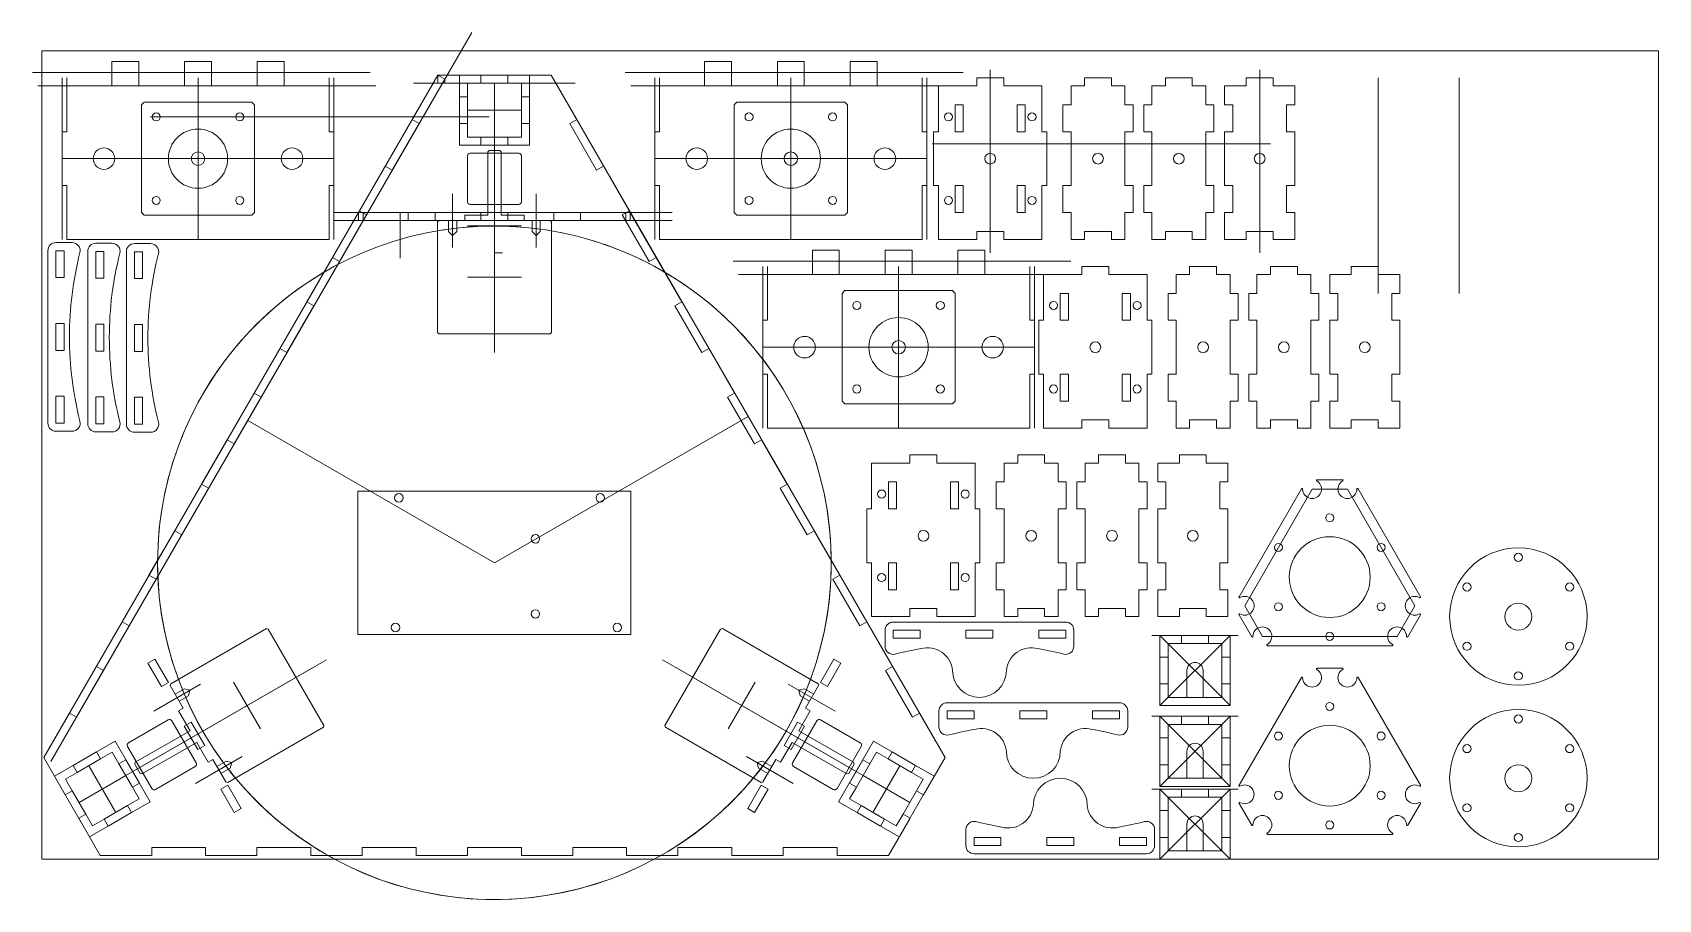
# Model space of a CAD drawing. Header units: millimetres. Extents: x 29 to 632, y 85 to 407.
import ezdxf

# ---------------------------------------------------------------- set-up
doc = ezdxf.new("R2010")
doc.units = ezdxf.units.MM
doc.layers.get('0').update_dxf_attribs({"linetype": 'CONTINUOUS', "lineweight": 0, "true_color": 0xffffff})
doc.layers.add('guides', color=1, linetype='CONTINUOUS', lineweight=0, true_color=0xff0000)
doc.layers.add('parts', color=3, linetype='CONTINUOUS', lineweight=0, true_color=0x00ff00)

# ---------------------------------------------------------------- blocks, each defined once
blk = doc.blocks.new('Nema17Top')
at = {"layer": 'guides'}
for p, q in [((0, -28), (0, 52)), ((-15.5, 31), (-15.5, 11)), ((15.5, 31), (15.5, 11)), ((10, 0), (-10, 0))]:
    blk.add_line(p, q, dxfattribs=at)
at = {"layer": 'parts'}
for p, q in [((-2.5, 46.5), (-2, 47)), ((-2.5, 23), (-2.5, 46.5)), ((-2, 47), (2, 47)), ((2, 47), (2.5, 46.5)), ((2.5, 23), (2.5, 46.5)), ((-20.65, 21), (-21.15, 20.5)), ((-21.15, 20.5), (-21.15, -20.5)), ((-11, 21), (-20.65, 21)), ((-17, 17), (-17, 21)), ((-14, 21), (-14, 17)), ((-11, 23), (-11, 21)), ((-2.5, 23), (-11, 23)), ((11, 23), (2.5, 23)), ((11, 23), (11, 21)), ((20.65, 21), (11, 21)), ((14, 21), (14, 17)), ((17, 17), (17, 21)), ((20.65, 21), (21.15, 20.5)), ((21.15, -20.5), (21.15, 20.5)), ((-15.5, 15.5), (-17, 17)), ((-14, 17), (-15.5, 15.5)), ((14, 17), (15.5, 15.5)), ((15.5, 15.5), (17, 17)), ((-20.65, -21), (-21.15, -20.5)), ((20.65, -21), (-20.65, -21)), ((20.65, -21), (21.15, -20.5))]:
    blk.add_line(p, q, dxfattribs=at)
blk = doc.blocks.new('nema 17')
at = {"layer": 'guides'}
for p, q in [((0, 30), (0, -30)), ((-30, 0), (30, 0))]:
    blk.add_line(p, q, dxfattribs=at)
at = {"layer": 'parts'}
for p, q in [((-21, 21), (-21, 21)), ((-21, 21), (-21, 21)), ((-21, 20), (-20, 21)), ((-21, 21), (-21, 21)), ((-21, 21), (-21, 21)), ((-21, 21), (-21, 21)), ((-21, 21), (-21, 21)), ((-21, 21), (-21, 21)), ((-21, 21), (-21, 21)), ((-21, 21), (-21, 21)), ((-21, 21), (-21, 21)), ((-21, 21), (-21, 21)), ((-21, 21), (-21, 21)), ((-21, -20), (-21, 20)), ((-20, 21), (20, 21)), ((21, 20), (20, 21)), ((21, 20), (21, -20)), ((-20, -21), (-21, -20)), ((20, -21), (-20, -21)), ((21, -20), (20, -21))]:
    blk.add_line(p, q, dxfattribs=at)
for centre, radius in [((-15.5, 15.5), 1.5), ((15.5, 15.5), 1.5), ((0, 0), 11), ((0, 0), 2.5), ((-15.5, -15.5), 1.5), ((15.5, -15.5), 1.5)]:
    blk.add_circle(centre, radius, dxfattribs=at)

msp = doc.modelspace()

# ---------------------------------------------------------------- linework, layer by layer
for p, q in [((195, 391), (179, 391)), ((195, 388), (190, 388)), ((190, 388), (190, 383)), ((195, 388), (195, 391)), ((205, 391), (205, 388)), ((221, 391), (205, 391)), ((210, 388), (205, 388)), ((210, 383), (210, 388)), ((187, 373), (187, 383)), ((187, 383), (190, 383)), ((210, 383), (213, 383)), ((213, 383), (213, 373)), ((374, 380), (371, 380)), ((371, 380), (371, 370)), ((374, 370), (374, 380)), ((394, 370), (394, 380)), ((394, 380), (397, 380)), ((397, 380), (397, 370)), ((190, 373), (187, 373)), ((190, 373), (190, 368)), ((210, 368), (210, 373)), ((210, 373), (210, 373)), ((210, 373), (210, 373)), ((210, 373), (210, 373)), ((210, 373), (210, 373)), ((213, 373), (210, 373)), ((371, 370), (374, 370)), ((397, 370), (394, 370)), ((190, 368), (195, 368)), ((195, 368), (195, 365)), ((195, 365), (205, 365)), ((205, 365), (205, 368)), ((205, 368), (210, 368)), ((371, 340), (371, 350)), ((371, 350), (374, 350)), ((374, 350), (374, 340)), ((394, 350), (394, 340)), ((397, 350), (394, 350)), ((397, 340), (397, 350)), ((205, 340), (195, 340)), ((195, 340), (195, 337)), ((205, 337), (205, 340)), ((374, 340), (371, 340)), ((394, 340), (397, 340)), ((195, 337), (205, 337)), ((40.27, 325.83), (37.27, 325.83)), ((37.27, 325.83), (37.27, 315.83)), ((40.27, 325.83), (37.27, 325.83)), ((37.27, 325.83), (37.27, 315.83)), ((40.27, 315.83), (40.27, 325.83)), ((40.27, 315.83), (40.27, 325.83)), ((55.08, 325.58), (52.08, 325.58)), ((52.08, 325.58), (52.08, 315.58)), ((55.08, 325.58), (52.08, 325.58)), ((52.08, 325.58), (52.08, 315.58)), ((55.08, 315.58), (55.08, 325.58)), ((55.08, 315.58), (55.08, 325.58)), ((69.41, 325.46), (66.41, 325.46)), ((66.41, 325.46), (66.41, 315.46)), ((69.41, 325.46), (66.41, 325.46)), ((66.41, 325.46), (66.41, 315.46)), ((69.41, 315.46), (69.41, 325.46)), ((69.41, 315.46), (69.41, 325.46)), ((37.27, 315.83), (40.27, 315.83)), ((37.27, 315.83), (40.27, 315.83)), ((52.08, 315.58), (55.08, 315.58)), ((52.08, 315.58), (55.08, 315.58)), ((66.41, 315.46), (69.41, 315.46)), ((66.41, 315.46), (69.41, 315.46)), ((413, 310), (410, 310)), ((410, 310), (410, 300)), ((413, 300), (413, 310)), ((433, 300), (433, 310)), ((433, 310), (436, 310)), ((436, 310), (436, 300)), ((37.27, 293.83), (37.27, 298.83)), ((37.27, 298.83), (40.27, 298.83)), ((40.27, 298.83), (40.27, 293.83)), ((52.08, 293.58), (52.08, 298.58)), ((52.08, 298.58), (55.08, 298.58)), ((55.08, 298.58), (55.08, 293.58)), ((66.41, 293.46), (66.41, 298.46)), ((66.41, 298.46), (69.41, 298.46)), ((69.41, 298.46), (69.41, 293.46)), ((410, 300), (413, 300)), ((436, 300), (433, 300)), ((37.27, 293.83), (37.27, 288.83)), ((40.27, 288.83), (40.27, 293.83)), ((52.08, 293.58), (52.08, 288.58)), ((55.08, 288.58), (55.08, 293.58)), ((66.41, 293.46), (66.41, 288.46)), ((69.41, 288.46), (69.41, 293.46)), ((37.27, 288.83), (40.27, 288.83)), ((52.08, 288.58), (55.08, 288.58)), ((66.41, 288.46), (69.41, 288.46)), ((410, 270), (410, 280)), ((410, 280), (413, 280)), ((413, 280), (413, 270)), ((433, 280), (433, 270)), ((436, 280), (433, 280)), ((436, 270), (436, 280)), ((37.27, 271.83), (40.27, 271.83)), ((37.27, 261.83), (37.27, 271.83)), ((40.27, 271.83), (40.27, 261.83)), ((52.08, 271.58), (55.08, 271.58)), ((52.08, 261.58), (52.08, 271.58)), ((55.08, 271.58), (55.08, 261.58)), ((66.41, 271.46), (69.41, 271.46)), ((66.41, 261.46), (66.41, 271.46)), ((69.41, 271.46), (69.41, 261.46)), ((413, 270), (410, 270)), ((433, 270), (436, 270)), ((40.27, 261.83), (37.27, 261.83)), ((55.08, 261.58), (52.08, 261.58)), ((69.41, 261.46), (66.41, 261.46)), ((349.2, 240), (346.2, 240)), ((346.2, 240), (346.2, 230)), ((349.2, 230), (349.2, 240)), ((369.2, 230), (369.2, 240)), ((369.2, 240), (372.2, 240)), ((372.2, 240), (372.2, 230)), ((499.48, 237.46), (476.35, 197.39)), ((514.68, 240.83), (505.32, 240.83)), ((543.65, 197.39), (520.52, 237.46)), ((346.2, 230), (349.2, 230)), ((372.2, 230), (369.2, 230)), ((346.2, 200), (346.2, 210)), ((346.2, 210), (349.2, 210)), ((349.2, 210), (349.2, 200)), ((369.2, 210), (369.2, 200)), ((372.2, 210), (369.2, 210)), ((372.2, 200), (372.2, 210)), ((349.2, 200), (346.2, 200)), ((369.2, 200), (372.2, 200)), ((476.35, 190.65), (481.03, 182.54)), ((538.97, 182.54), (543.65, 190.65)), ((486.87, 179.17), (533.13, 179.17)), ((470, 165), (470, 165)), ((368, 152), (368, 155)), ((368, 155), (378, 155)), ((378, 152), (368, 152)), ((378, 155), (378, 152)), ((400, 155), (395, 155)), ((395, 155), (395, 152)), ((395, 152), (400, 152)), ((400, 155), (405, 155)), ((405, 152), (400, 152)), ((405, 155), (405, 152)), ((422, 155), (422, 152)), ((432, 155), (422, 155)), ((422, 152), (432, 152)), ((432, 152), (432, 155)), ((43.68, 134.76), (52.34, 139.76)), ((52.34, 139.76), (53.84, 137.16)), ((58.17, 139.66), (53.84, 137.16)), ((60.67, 135.33), (58.17, 139.66)), ((341.83, 139.66), (339.33, 135.33)), ((346.16, 137.16), (341.83, 139.66)), ((346.16, 137.16), (347.66, 139.76)), ((347.66, 139.76), (356.32, 134.76)), ((32.75, 137.69), (40.75, 123.83)), ((45.18, 132.16), (43.68, 134.76)), ((53.84, 137.16), (53.84, 137.16)), ((53.84, 137.16), (53.84, 137.16)), ((53.84, 137.16), (53.84, 137.16)), ((53.84, 137.16), (53.84, 137.16)), ((63.27, 136.83), (60.67, 135.33)), ((68.27, 128.17), (63.27, 136.83)), ((336.73, 136.83), (331.73, 128.17)), ((339.33, 135.33), (336.73, 136.83)), ((356.32, 134.76), (354.82, 132.16)), ((359.25, 123.83), (367.25, 137.69)), ((470, 135), (470, 135)), ((470, 135), (470, 135)), ((470, 135), (470, 135)), ((470, 135), (470, 135)), ((45.18, 132.16), (40.85, 129.66)), ((40.85, 129.66), (43.35, 125.33)), ((65.67, 126.67), (68.27, 128.17)), ((331.73, 128.17), (334.33, 126.67)), ((359.15, 129.66), (354.82, 132.16)), ((356.65, 125.33), (359.15, 129.66)), ((40.75, 123.83), (43.35, 125.33)), ((63.84, 119.84), (68.17, 122.34)), ((68.17, 122.34), (65.67, 126.67)), ((334.33, 126.67), (331.83, 122.34)), ((331.83, 122.34), (336.16, 119.84)), ((356.65, 125.33), (359.25, 123.83)), ((48.35, 116.67), (45.75, 115.17)), ((45.75, 115.17), (53.75, 101.31)), ((48.35, 116.67), (50.85, 112.34)), ((50.85, 112.34), (55.18, 114.84)), ((56.68, 112.24), (55.18, 114.84)), ((65.34, 117.24), (56.68, 112.24)), ((63.84, 119.84), (65.34, 117.24)), ((334.66, 117.24), (336.16, 119.84)), ((343.32, 112.24), (334.66, 117.24)), ((336.16, 119.84), (336.16, 119.84)), ((336.16, 119.84), (336.16, 119.84)), ((336.16, 119.84), (336.16, 119.84)), ((336.16, 119.84), (336.16, 119.84)), ((344.82, 114.84), (343.32, 112.24)), ((344.82, 114.84), (349.15, 112.34)), ((346.25, 101.31), (354.25, 115.17)), ((349.15, 112.34), (351.65, 116.67)), ((354.25, 115.17), (351.65, 116.67)), ((388, 108), (378, 108)), ((378, 108), (378, 105)), ((378, 105), (388, 105)), ((388, 105), (388, 108)), ((405, 105), (405, 108)), ((405, 108), (410, 108)), ((410, 105), (405, 105)), ((415, 108), (410, 108)), ((410, 105), (415, 105)), ((415, 105), (415, 108)), ((432, 105), (432, 108)), ((432, 108), (442, 108)), ((442, 105), (432, 105)), ((442, 108), (442, 105))]:
    msp.add_line(p, q)
for points in [[(138.71, 370), (140.44, 370), (140.44, 350), (138.71, 350), (138.71, 330), (41.29, 330), (41.29, 350), (39.56, 350), (39.56, 370), (41.29, 370), (41.29, 387), (58, 387), (58, 396), (68, 396), (68, 387), (85, 387), (85, 396), (95, 396), (95, 387), (112, 387), (112, 396), (122, 396), (122, 387), (138.71, 387), (138.71, 370)], [(259.56, 370), (261.29, 370), (261.29, 387), (278, 387), (278, 396), (288, 396), (288, 387), (305, 387), (305, 396), (315, 396), (315, 387), (332, 387), (332, 396), (342, 396), (342, 387), (358.71, 387), (358.71, 370), (360.44, 370), (360.44, 350), (358.71, 350), (358.71, 330), (261.29, 330), (261.29, 350), (259.56, 350), (259.56, 370)], [(32.75, 137.69), (42.28, 154.2), (44.88, 152.7), (54.88, 170.02), (52.28, 171.52), (61.81, 188.02), (64.41, 186.52), (74.41, 203.85), (71.81, 205.35), (81.34, 221.85), (83.94, 220.35), (93.94, 237.67), (91.34, 239.17), (100.87, 255.68), (103.47, 254.18), (113.47, 271.5), (110.87, 273), (120.41, 289.51), (123, 288.01), (133, 305.33), (130.41, 306.83), (139.94, 323.34), (142.54, 321.84), (152.54, 339.16), (149.94, 340.66), (159.47, 357.17), (162.07, 355.67), (172.07, 372.99), (169.47, 374.49), (179, 391)], [(221, 391), (230.53, 374.49), (227.93, 372.99), (237.93, 355.67), (240.53, 357.17), (250.06, 340.66), (247.46, 339.16), (257.46, 321.84), (260.06, 323.34), (269.59, 306.83), (267, 305.33), (277, 288.01), (279.59, 289.51), (289.13, 273), (286.53, 271.5), (296.53, 254.18), (299.13, 255.68), (308.66, 239.17), (306.06, 237.67), (316.06, 220.35), (318.66, 221.85), (328.19, 205.35), (325.59, 203.85), (335.59, 186.52), (338.19, 188.02), (347.72, 171.52), (345.12, 170.02), (355.12, 152.7), (357.72, 154.2), (367.25, 137.69)], [(405, 370), (403.2, 370), (403.2, 387), (389, 387), (389, 390), (384, 390), (379, 390), (379, 387), (364.8, 387), (364.8, 370), (363, 370), (363, 350), (364.8, 350), (364.8, 330), (379, 330), (379, 333), (384, 333), (389, 333), (389, 330), (403.2, 330), (403.2, 350), (405, 350), (405, 370)], [(434, 370), (437, 370), (437, 380), (434, 380), (434, 387), (429, 387), (429, 390), (424, 390), (419, 390), (419, 387), (414, 387), (414, 380), (411, 380), (411, 370), (414, 370), (414, 350), (411, 350), (411, 340), (414, 340), (414, 330), (419, 330), (419, 333), (424, 333), (429, 333), (429, 330), (434, 330), (434, 340), (437, 340), (437, 350), (434, 350), (434, 370)], [(464, 370), (467, 370), (467, 380), (464, 380), (464, 387), (459, 387), (459, 390), (454, 390), (449, 390), (449, 387), (444, 387), (444, 380), (441, 380), (441, 370), (444, 370), (444, 350), (441, 350), (441, 340), (444, 340), (444, 330), (449, 330), (449, 333), (454, 333), (459, 333), (459, 330), (464, 330), (464, 340), (467, 340), (467, 350), (464, 350), (464, 370)], [(497, 350), (494, 350), (494, 340), (497, 340), (497, 330), (489, 330), (489, 333), (484, 333), (479, 333), (479, 330), (471, 330), (471, 340), (474, 340), (474, 350), (471, 350), (471, 370), (474, 370), (474, 380), (471, 380), (471, 387), (479, 387), (479, 390), (484, 390), (489, 390), (489, 387), (497, 387), (497, 380), (494, 380), (494, 370), (497, 370), (497, 350)], [(168, 337), (168, 340), (178, 340), (178, 337), (168, 337)], [(222, 340), (222, 337), (232, 337), (232, 340), (222, 340)], [(301.29, 300), (299.56, 300), (299.56, 280), (301.29, 280), (301.29, 260), (398.71, 260), (398.71, 280), (400.44, 280), (400.44, 300), (398.71, 300), (398.71, 317), (382, 317), (382, 326), (372, 326), (372, 317), (355, 317), (355, 326), (345, 326), (345, 317), (328, 317), (328, 326), (318, 326), (318, 317), (301.29, 317), (301.29, 300)], [(444, 300), (442.2, 300), (442.2, 317), (428, 317), (428, 320), (423, 320), (418, 320), (418, 317), (403.8, 317), (403.8, 300), (402, 300), (402, 280), (403.8, 280), (403.8, 260), (418, 260), (418, 263), (423, 263), (428, 263), (428, 260), (442.2, 260), (442.2, 280), (444, 280), (444, 300)], [(473, 300), (476, 300), (476, 310), (473, 310), (473, 317), (468, 317), (468, 320), (463, 320), (458, 320), (458, 317), (453, 317), (453, 310), (450, 310), (450, 300), (453, 300), (453, 280), (450, 280), (450, 270), (453, 270), (453, 260), (458, 260), (458, 263), (463, 263), (468, 263), (468, 260), (473, 260), (473, 270), (476, 270), (476, 280), (473, 280), (473, 300)], [(503, 300), (506, 300), (506, 310), (503, 310), (503, 317), (498, 317), (498, 320), (493, 320), (488, 320), (488, 317), (483, 317), (483, 310), (480, 310), (480, 300), (483, 300), (483, 280), (480, 280), (480, 270), (483, 270), (483, 260), (488, 260), (488, 263), (493, 263), (498, 263), (498, 260), (503, 260), (503, 270), (506, 270), (506, 280), (503, 280), (503, 300)], [(533, 310), (536, 310), (536, 317), (528, 317), (528, 320), (523, 320), (518, 320), (518, 317), (510, 317), (510, 310), (513, 310), (513, 300), (510, 300), (510, 280), (513, 280), (513, 270), (510, 270), (510, 260), (518, 260), (518, 263), (523, 263), (528, 263), (528, 260), (536, 260), (536, 270), (533, 270), (533, 280), (536, 280), (536, 300), (533, 300), (533, 310)], [(340, 247), (354.2, 247), (354.2, 250), (359.2, 250), (364.2, 250), (364.2, 247), (378.4, 247), (378.4, 230), (380.2, 230), (380.2, 210), (378.4, 210), (378.4, 190), (364.2, 190), (364.2, 193), (359.2, 193), (354.2, 193), (354.2, 190), (340, 190), (340, 210), (338.2, 210), (338.2, 230), (340, 230), (340, 247)], [(409.2, 230), (412.2, 230), (412.2, 240), (409.2, 240), (409.2, 247), (404.2, 247), (404.2, 250), (399.2, 250), (394.2, 250), (394.2, 247), (389.2, 247), (389.2, 240), (386.2, 240), (386.2, 230), (389.2, 230), (389.2, 210), (386.2, 210), (386.2, 200), (389.2, 200), (389.2, 190), (394.2, 190), (394.2, 193), (399.2, 193), (404.2, 193), (404.2, 190), (409.2, 190), (409.2, 200), (412.2, 200), (412.2, 210), (409.2, 210), (409.2, 230)], [(439.2, 230), (442.2, 230), (442.2, 240), (439.2, 240), (439.2, 247), (434.2, 247), (434.2, 250), (429.2, 250), (424.2, 250), (424.2, 247), (419.2, 247), (419.2, 240), (416.2, 240), (416.2, 230), (419.2, 230), (419.2, 210), (416.2, 210), (416.2, 200), (419.2, 200), (419.2, 190), (424.2, 190), (424.2, 193), (429.2, 193), (434.2, 193), (434.2, 190), (439.2, 190), (439.2, 200), (442.2, 200), (442.2, 210), (439.2, 210), (439.2, 230)], [(472.2, 240), (469.2, 240), (469.2, 230), (472.2, 230), (472.2, 210), (469.2, 210), (469.2, 200), (472.2, 200), (472.2, 190), (464.2, 190), (464.2, 193), (459.2, 193), (454.2, 193), (454.2, 190), (446.2, 190), (446.2, 200), (449.2, 200), (449.2, 210), (446.2, 210), (446.2, 230), (449.2, 230), (449.2, 240), (446.2, 240), (446.2, 247), (454.2, 247), (454.2, 250), (459.2, 250), (464.2, 250), (464.2, 247), (472.2, 247), (472.2, 240)], [(358, 185), (358, 182), (348, 182), (348, 185), (358, 185)], [(380, 182), (375, 182), (375, 185), (380, 185), (385, 185), (385, 182), (380, 182)], [(412, 182), (412, 185), (402, 185), (402, 182), (412, 182)], [(76.42, 164.05), (79.01, 165.55), (74.01, 174.21), (71.42, 172.71), (76.42, 164.05)], [(325.99, 174.21), (328.58, 172.71), (323.58, 164.05), (320.99, 165.55), (325.99, 174.21)], [(87.51, 150.83), (84.92, 149.33), (89.92, 140.67), (92.51, 142.17), (87.51, 150.83)], [(312.49, 150.83), (307.49, 142.17), (310.08, 140.67), (315.08, 149.33), (312.49, 150.83)], [(106.01, 118.79), (103.42, 117.29), (98.42, 125.95), (101.01, 127.45), (106.01, 118.79)], [(301.58, 125.95), (298.99, 127.45), (293.99, 118.79), (296.58, 117.29), (301.58, 125.95)], [(346.25, 101.31), (327.19, 101.31), (327.19, 104.31), (307.19, 104.31), (307.19, 101.31), (288.13, 101.31), (288.13, 104.31), (268.13, 104.31), (268.13, 101.31), (249.06, 101.31), (249.06, 104.31), (229.06, 104.31), (229.06, 101.31), (210, 101.31), (210, 104.31), (190, 104.31), (190, 101.31), (170.94, 101.31), (170.94, 104.31), (150.94, 104.31), (150.94, 101.31), (131.87, 101.31), (131.87, 104.31), (111.87, 104.31), (111.87, 101.31), (92.81, 101.31), (92.81, 104.31), (72.81, 104.31), (72.81, 101.31), (53.75, 101.31)]]:
    msp.add_lwpolyline(points)
for points in [[(210, 344, -0.414214), (209, 343), (191, 343, -0.414214), (190, 344), (190, 361, -0.414214), (191, 362), (209, 362, -0.414214), (210, 361), (210, 344)], [(42.27, 293.83, 0.062288), (46.18, 262.55, -0.489642), (43.27, 258.81), (37.27, 258.82, -0.413721), (34.27, 261.82), (34.27, 293.83), (34.27, 325.83, -0.413721), (37.27, 328.83), (43.27, 328.84, -0.489642), (46.18, 325.1, 0.062288), (42.27, 293.83)], [(57.08, 293.58, 0.062288), (60.99, 262.3, -0.489642), (58.08, 258.57), (52.08, 258.58, -0.413721), (49.08, 261.58), (49.08, 293.58), (49.08, 325.59, -0.413721), (52.08, 328.59), (58.08, 328.6, -0.489642), (60.99, 324.86, 0.062288), (57.08, 293.58)], [(71.41, 293.46, 0.062288), (75.32, 262.18, -0.489642), (72.4, 258.44), (66.4, 258.45, -0.413721), (63.41, 261.45), (63.41, 293.46), (63.41, 325.46, -0.413721), (66.4, 328.46), (72.4, 328.47, -0.489642), (75.32, 324.73, 0.062288), (71.41, 293.46)], [(390, 170, -1), (370, 170, 0.465471), (358.29, 178.13, 0.019264), (348.72, 176.09, -0.489642), (344.98, 179), (344.99, 185.01, -0.413721), (347.99, 188), (380, 188), (412.01, 188, -0.413721), (415.01, 185.01), (415.02, 179, -0.489642), (411.28, 176.09, 0.019264), (401.71, 178.13, 0.465471), (390, 170)], [(450, 180), (450, 175), (447, 175), (447, 165), (450, 165), (450, 160), (455, 160), (457, 160), (457, 170, -1), (463, 170), (463, 160), (465, 160), (470, 160), (470, 165), (470, 165), (470, 165), (470, 165), (473, 165), (473, 175), (470, 175), (470, 180), (465, 180), (465, 183), (455, 183), (455, 180), (450, 180)], [(520.52, 167.46, 0.767837), (520.05, 167.33, -1.734622), (514.81, 170.36, 0.767837), (514.68, 170.83), (505.32, 170.83, 0.767837), (505.19, 170.36, -1.734622), (499.95, 167.33, 0.767837), (499.48, 167.46), (476.35, 127.39, 0.767837), (476.69, 127.05, -1.734622), (476.69, 121, 0.767837), (476.35, 120.65), (481.03, 112.54, 0.767837), (481.5, 112.67, -1.734622), (486.75, 109.64, 0.767837), (486.87, 109.17), (533.13, 109.17, 0.767837), (533.25, 109.64, -1.734622), (538.5, 112.67, 0.767837), (538.97, 112.54), (543.65, 120.65, 0.767837), (543.31, 121, -1.734622), (543.31, 127.05, 0.767837), (543.65, 127.39), (520.52, 167.46)], [(410, 140, -0.465471), (421.71, 148.13, -0.019264), (431.28, 146.09, 0.489642), (435.02, 149), (435.01, 155.01, 0.413721), (432.01, 158), (400, 158), (367.99, 158, 0.413721), (364.99, 155.01), (364.98, 149, 0.489642), (368.72, 146.09, -0.019264), (378.29, 148.13, -0.465471), (390, 140, 1), (410, 140)], [(74.23, 125.84, -0.414214), (72.86, 126.21), (63.86, 141.79, -0.414214), (64.23, 143.16), (78.95, 151.66, -0.414214), (80.32, 151.29), (89.32, 135.71, -0.414214), (88.95, 134.34), (74.23, 125.84)], [(311.05, 134.34, -0.414214), (310.68, 135.71), (319.68, 151.29, -0.414214), (321.05, 151.66), (335.77, 143.16, -0.414214), (336.14, 141.79), (327.14, 126.21, -0.414214), (325.77, 125.84), (311.05, 134.34)], [(465, 150), (465, 153), (455, 153), (455, 150), (450, 150), (450, 145), (447, 145), (447, 135), (450, 135), (450, 130), (455, 130), (457, 130), (457, 140, -1), (463, 140), (463, 130), (465, 130), (470, 130), (470, 135), (473, 135), (473, 145), (470, 145), (470, 150), (465, 150)], [(400, 120, -0.465471), (388.29, 111.87, -0.019264), (378.72, 113.91, 0.489642), (374.98, 111), (374.99, 104.99, 0.413721), (377.99, 102), (410, 102), (442.01, 102, 0.413721), (445.01, 104.99), (445.02, 111, 0.489642), (441.28, 113.91, -0.019264), (431.71, 111.87, -0.465471), (420, 120, 1), (400, 120)], [(473, 108), (470, 108), (470, 108), (470, 108), (470, 108), (470, 108), (470, 103), (465, 103), (463, 103), (463, 113, 1), (457, 113), (457, 103), (455, 103), (450, 103), (450, 108), (447, 108), (447, 118), (450, 118), (450, 123), (455, 123), (455, 126), (465, 126), (465, 123), (470, 123), (470, 118), (473, 118), (473, 108)]]:
    msp.add_lwpolyline(points, format="xyb")
for centre, radius in [((74.5, 375.5), 1.5), ((105.5, 375.5), 1.5), ((294.5, 375.5), 1.5), ((325.5, 375.5), 1.5), ((368.5, 375.5), 1.5), ((399.5, 375.5), 1.5), ((90, 360), 11), ((310, 360), 11), ((55.09, 360), 4), ((124.91, 360), 4), ((275.09, 360), 4), ((344.91, 360), 4), ((384, 360), 2), ((424, 360), 2), ((454, 360), 2), ((484, 360), 2), ((74.5, 344.5), 1.5), ((105.5, 344.5), 1.5), ((294.5, 344.5), 1.5), ((325.5, 344.5), 1.5), ((368.5, 344.5), 1.5), ((399.5, 344.5), 1.5), ((334.5, 305.5), 1.5), ((365.5, 305.5), 1.5), ((407.5, 305.5), 1.5), ((438.5, 305.5), 1.5), ((350, 290), 11), ((315.09, 290), 4), ((384.91, 290), 4), ((423, 290), 2), ((463, 290), 2), ((493, 290), 2), ((523, 290), 2), ((334.5, 274.5), 1.5), ((365.5, 274.5), 1.5), ((407.5, 274.5), 1.5), ((438.5, 274.5), 1.5), ((164.52, 234.07), 1.58), ((239.28, 234.07), 1.58), ((343.7, 235.5), 1.5), ((374.7, 235.5), 1.5), ((510, 226.67), 1.5), ((215.2, 218.87), 1.58), ((359.2, 220), 2), ((399.2, 220), 2), ((429.2, 220), 2), ((459.2, 220), 2), ((510, 204.67), 15), ((490.95, 215.67), 1.5), ((529.05, 215.67), 1.5), ((580, 190), 25.5), ((580, 212), 1.5), ((343.7, 204.5), 1.5), ((374.7, 204.5), 1.5), ((560.95, 201), 1.5), ((599.05, 201), 1.5), ((490.95, 193.67), 1.5), ((529.05, 193.67), 1.5), ((580, 190), 5), ((163.26, 185.93), 1.58), ((215.2, 190.99), 1.58), ((245.61, 185.93), 1.58), ((510, 182.67), 1.5), ((560.95, 179), 1.5), ((599.05, 179), 1.5), ((580, 168), 1.5), ((510, 156.67), 1.5), ((580, 130), 25.5), ((580, 152), 1.5), ((490.95, 145.67), 1.5), ((510, 134.67), 15), ((529.05, 145.67), 1.5), ((560.95, 141), 1.5), ((599.05, 141), 1.5), ((580, 130), 5), ((490.95, 123.67), 1.5), ((529.05, 123.67), 1.5), ((560.95, 119), 1.5), ((599.05, 119), 1.5), ((510, 112.67), 1.5), ((580, 108), 1.5)]:
    msp.add_circle(centre, radius)
for centre, radius, start, end in [((499.7, 237.33), 0.25, 359.92643, 150), ((503.45, 237.33), 3.5, 179.92643, 60.07357), ((505.32, 240.58), 0.25, 90, 240.07357), ((516.55, 237.33), 3.5, 119.92643, 0.07357), ((514.68, 240.58), 0.25, 299.92643, 90), ((520.3, 237.33), 0.25, 30, 180.07357), ((476.57, 197.27), 0.25, 150, 300.07357), ((478.45, 194.02), 3.5, 239.92643, 120.07357), ((541.55, 194.02), 3.5, 59.92643, 300.07357), ((543.43, 197.27), 0.25, 239.92643, 30), ((476.57, 190.78), 0.25, 59.92643, 210), ((543.43, 190.78), 0.25, 330, 120.07357), ((481.25, 182.67), 0.25, 210, 0.07357), ((485, 182.67), 3.5, 299.92643, 180.07357), ((535, 182.67), 3.5, 359.92643, 240.07357), ((538.75, 182.67), 0.25, 179.92643, 330), ((486.87, 179.42), 0.25, 119.92643, 270), ((533.13, 179.42), 0.25, 270, 60.07357)]:
    msp.add_arc(centre, radius, start, end)
at = {"layer": 'guides'}
for p, q in [((191.6, 406.82), (45.35, 153.51)), ((632, 400), (32, 400)), ((32, 400), (32, 100)), ((632, 100), (632, 400)), ((384, 393), (384, 325)), ((484, 393), (484, 325)), ((28.58, 392), (153.95, 392)), ((30.58, 387), (155.95, 387)), ((79, 387), (30.58, 387)), ((179, 391), (32.75, 137.69)), ((181.6, 389.5), (35.35, 136.19)), ((39.56, 390), (39.56, 387)), ((39.56, 387), (39.56, 330)), ((41.29, 387), (41.29, 390)), ((90, 390), (90, 330)), ((101, 387), (155.95, 387)), ((138.71, 387), (138.71, 390)), ((140.44, 390), (140.44, 387)), ((140.44, 387), (140.44, 330)), ((230, 388), (170, 388)), ((179, 391), (181.6, 389.5)), ((179, 391), (179, 388)), ((181.6, 389.5), (181.6, 388)), ((213, 391), (187, 391)), ((187, 391), (187, 365)), ((205, 388), (195, 388)), ((200, 368), (200, 388)), ((213, 365), (213, 391)), ((367.25, 137.69), (221, 391)), ((248.58, 392), (373.95, 392)), ((250.58, 387), (375.95, 387)), ((299, 387), (250.58, 387)), ((259.56, 390), (259.56, 387)), ((259.56, 387), (259.56, 330)), ((261.29, 387), (261.29, 390)), ((310, 390), (310, 330)), ((321, 387), (375.95, 387)), ((358.71, 387), (358.71, 390)), ((360.44, 390), (360.44, 387)), ((360.44, 387), (360.44, 330)), ((528, 390), (528, 310)), ((558, 390), (558, 310)), ((190, 383), (190, 373)), ((210, 373), (210, 383)), ((72.41, 375.5), (198, 375.5)), ((190, 378), (210, 378)), ((187, 365), (213, 365)), ((205, 368), (195, 368)), ((362.41, 365.5), (488, 365.5)), ((39.56, 360), (140.44, 360)), ((259.56, 360), (360.44, 360)), ((149.94, 340.66), (139.94, 323.34)), ((140.58, 340), (265.95, 340)), ((149.56, 340), (149.56, 337)), ((151.29, 337), (151.29, 340)), ((165, 337), (165, 340)), ((248.71, 337), (248.71, 340)), ((250.06, 340.66), (260.06, 323.34)), ((250.44, 340), (250.44, 337)), ((189, 337), (140.58, 337)), ((140.58, 337), (265.95, 337)), ((165, 337), (165, 323)), ((210, 335), (190, 335)), ((200, 335), (200, 325)), ((211, 337), (265.95, 337)), ((200, 325), (203, 325)), ((288.58, 322), (413.95, 322)), ((299.56, 320), (299.56, 317)), ((301.29, 317), (301.29, 320)), ((350, 320), (350, 260)), ((398.71, 317), (398.71, 320)), ((400.44, 320), (400.44, 317)), ((290.58, 317), (415.95, 317)), ((339, 317), (290.58, 317)), ((299.56, 317), (299.56, 260)), ((361, 317), (415.95, 317)), ((400.44, 317), (400.44, 260)), ((299.56, 290), (400.44, 290)), ((200, 210), (108.47, 262.84)), ((200, 210), (294.13, 264.34)), ((503.45, 237.33), (478.45, 194.02)), ((516.55, 237.33), (503.45, 237.33)), ((541.55, 194.02), (516.55, 237.33)), ((478.45, 194.02), (485, 182.67)), ((535, 182.67), (541.55, 194.02)), ((444, 183), (476, 183)), ((444, 183), (476, 183)), ((473, 157), (447, 183)), ((473, 183), (447, 157)), ((447, 183), (473, 183)), ((447, 157), (447, 183)), ((473, 183), (473, 157)), ((485, 182.67), (535, 182.67)), ((470, 180), (450, 180)), ((450, 180), (450, 160)), ((470, 160), (470, 180)), ((137.65, 174), (68.36, 134)), ((262.35, 174), (331.64, 134)), ((473, 157), (447, 157)), ((450, 160), (450, 160)), ((450, 160), (450, 160)), ((450, 160), (450, 160)), ((450, 160), (450, 160)), ((450, 160), (450, 160)), ((450, 160), (450, 160)), ((450, 160), (470, 160)), ((450, 160), (450, 160)), ((450, 160), (450, 160)), ((444, 153), (476, 153)), ((444, 153), (476, 153)), ((473, 127), (447, 153)), ((473, 153), (447, 127)), ((447, 153), (473, 153)), ((447, 127), (447, 153)), ((473, 153), (473, 127)), ((470, 150), (450, 150)), ((450, 150), (450, 130)), ((470, 130), (470, 150)), ((59.27, 143.76), (36.75, 130.76)), ((72.27, 121.24), (59.27, 143.76)), ((340.73, 143.76), (327.73, 121.24)), ((363.25, 130.76), (340.73, 143.76)), ((53.84, 137.16), (45.18, 132.16)), ((59.51, 117.34), (49.51, 134.66)), ((60.67, 135.33), (65.67, 126.67)), ((334.33, 126.67), (339.33, 135.33)), ((350.49, 134.66), (340.49, 117.34)), ((354.82, 132.16), (346.16, 137.16)), ((36.75, 130.76), (49.75, 108.24)), ((63.17, 131), (45.85, 121)), ((336.83, 131), (354.15, 121)), ((350.25, 108.24), (363.25, 130.76)), ((473, 127), (447, 127)), ((450, 130), (450, 130)), ((450, 130), (450, 130)), ((450, 130), (450, 130)), ((450, 130), (450, 130)), ((450, 130), (450, 130)), ((450, 130), (450, 130)), ((450, 130), (470, 130)), ((450, 130), (450, 130)), ((450, 130), (450, 130)), ((43.35, 125.33), (48.35, 116.67)), ((49.75, 108.24), (72.27, 121.24)), ((327.73, 121.24), (350.25, 108.24)), ((351.65, 116.67), (356.65, 125.33)), ((444, 126), (476, 126)), ((444, 126), (476, 126)), ((473, 100), (447, 126)), ((473, 126), (447, 100)), ((447, 126), (473, 126)), ((447, 100), (447, 126)), ((470, 123), (450, 123)), ((450, 123), (450, 103)), ((470, 103), (470, 123)), ((473, 126), (473, 100)), ((55.18, 114.84), (63.84, 119.84)), ((336.16, 119.84), (344.82, 114.84)), ((450, 103), (450, 103)), ((450, 103), (450, 103)), ((450, 103), (450, 103)), ((450, 103), (450, 103)), ((450, 103), (450, 103)), ((450, 103), (450, 103)), ((450, 103), (470, 103)), ((450, 103), (450, 103)), ((450, 103), (450, 103)), ((32, 100), (632, 100)), ((473, 100), (447, 100))]:
    msp.add_line(p, q, dxfattribs=at)
at = {"layer": 'parts'}
for p, q in [((149.32, 183.39), (149.32, 236.61)), ((149.32, 236.61), (250.68, 236.61)), ((250.68, 236.61), (250.68, 183.39)), ((250.68, 183.39), (149.32, 183.39))]:
    msp.add_line(p, q, dxfattribs=at)
msp.add_circle((200, 210), 125, dxfattribs=at)
msp.add_arc((200, 210), 125, 120.39969, 99.74131, dxfattribs=at)

# ---------------------------------------------------------------- block references
msp.add_blockref('Nema17Top', (200, 316))
for p, rotation in [((108.2, 157), 119.99999999999997), ((291.8, 157), 240)]:
    msp.add_blockref('Nema17Top', p, dxfattribs=dict(rotation=rotation))
for p in [(90, 360), (310, 360), (350, 290)]:
    msp.add_blockref('nema 17', p, dxfattribs=at)

doc.saveas('drawing.dxf')
